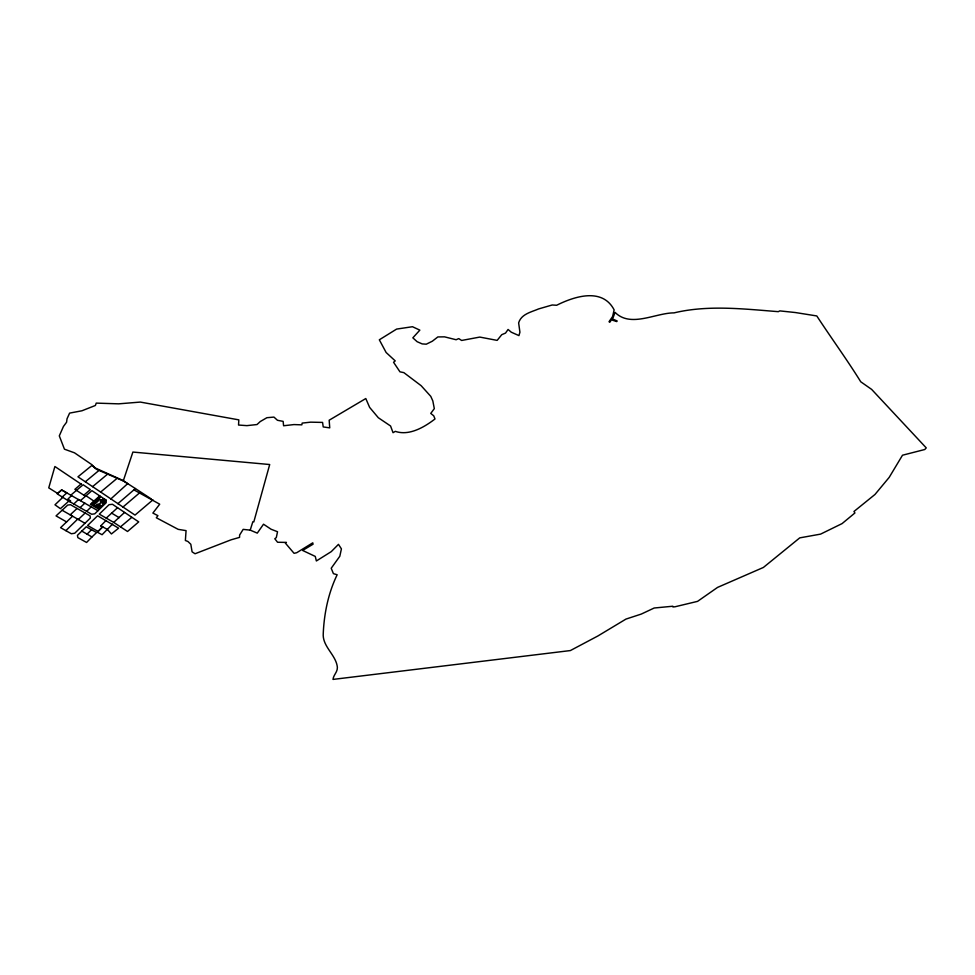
<?xml version="1.0" encoding="UTF-8"?>
<svg xmlns="http://www.w3.org/2000/svg" width="975" height="975" viewBox="0 0 975 975"><rect width="100%" height="100%" fill="white"/><g stroke="black" fill="none" stroke-linecap="round" stroke-linejoin="round"><path stroke-width="1.46" d="M133.916 489.864L159.705 504.197L152.88 513.082L157.926 515.653L156.317 517.762L178.157 529.34L186.067 530.632L185.372 540.491L187.907 541.478L190.808 544.257L192.099 551.85L195.049 553.751L231.087 539.809L239.545 537.383L239.643 535.007L243.165 529.376L250.209 530.132L252.842 521.747L253.805 521.93L269.697 464.527L132.893 452.059L123.264 480.919M91.967 536.957L86.568 542.466L77.842 537.615L77.427 535.348L86.251 526.793L96.61 532.557L91.967 536.957L81.803 531.107M69.895 501.735L70.639 500.979L67.933 499.042L71.614 495.592M100.778 525.842L102.643 526.853L98.085 531.436L87.616 525.464L97.597 515.787L118.609 528.17L111.43 533.959L107.323 529.388L100.778 525.842L106.056 520.467M112.576 524.062L102.083 534.714L97.329 532.204L102.643 526.853M87.08 534.142L91.54 529.73M65.861 530.644L77.683 519.114L84.983 523.27M86.629 511.351L91.248 506.842M61.961 510.157L72.564 516.202L60.584 527.67L71.358 533.752L74.722 533.227L90.334 518.066L90.09 515.848L70.517 504.721L67.702 505.074L56.038 515.897L66.593 521.918M92.125 504.185L98.183 498.371L105.263 502.418L99.206 508.219L91.479 503.941L99.401 496.348L100.437 496.933L92.515 504.526M93.844 505.16L99.901 499.358M98.963 504.514L101.168 502.405M97.719 507.378L98.999 506.159M103.789 501.564L102.521 502.783L103.996 503.624M100.596 505.44L98.402 507.548L95.83 506.086L98.024 503.977L101.546 505.976M102.802 503.332L106.104 500.175L91.918 490.657L80.462 500.602L78.536 499.505L73.808 503.977M62.802 497.347L54.978 504.806L60.401 508.67L68.823 501.113L91.674 514.252L94.758 513.837L106.214 502.686L106.104 500.175L103.533 498.7L100.23 501.869L103.74 503.868M85.154 512.996L78.329 519.48L70.188 514.849L77.074 508.462M80.133 507.622L84.862 503.149M106.226 518.115L117.536 507.719M124.544 512.46L113.709 522.393L99.292 514.142L109.054 504.684L112.454 504.282L138.718 521.893L127.53 531.485L113.709 522.393M110.809 498.981L127.701 483.624L123.935 481.211L96.342 469.231L91.967 465.38L77.951 476.824L135.013 515.092L152.929 499.846M99.803 495.934L90.37 504.331L99.292 509.413M62.217 496.994L66.861 492.887L61.669 489.95L57.623 493.411L48.75 487.866L54.892 466.513L80.998 484.051M81.473 483.637L74.868 489.34L85.471 496.251M117.829 503.709L135.415 488.572L151.308 498.968M83.813 495.178L90.346 489.596L83.119 484.733L70.834 495.154M122.887 507.122L139.547 492.899M120.534 526.829L131.783 517.359M92.552 486.671L107.603 474.13M100.608 492.095L117.171 478.274M85.312 481.784L99.023 470.401M250.209 530.132L257.278 533.13L263.518 524.209L271.05 529.218L277.522 531.741L276.315 537.591L274.804 538.761L277.57 542.258L286.418 542.405L285.37 543.112L294.072 553.325L296.692 552.727L312.78 542.819L313.048 544.208L302.616 550.448L315.278 556.42L316.363 560.966L331.268 551.631L338.471 544.355L341.421 548.876L339.812 556.25L331.207 568.254L333.413 573.641L337.155 574.763C328.307 593.092 324.139 613.336 323.249 633.579C322.262 646.608 336.168 654.92 337.374 667.327C337.618 672.116 333.438 674.907 332.987 679.417L570.363 650.569L597.907 635.968L625.962 619.088L641.27 614.079L654.201 608.01L672.787 606.231L672.921 606.95L674.98 606.779L697.564 601.368L717.539 587.413L763.401 567.45L799.744 537.871L820.584 534.117L842.083 523.599L854.904 512.984L853.978 511.473L874.977 494.471L889.188 477.384L902.497 455.215L924.763 449.512L926.25 447.891L871.638 389.391L860.754 381.786C846.922 359.495 831.224 338.033 816.794 315.949L795.381 312.536L779.817 310.891L778.294 311.659C743.852 308.978 707.972 304.748 674.054 312.878C655.517 312.853 630.581 328.063 615.067 312.378L612.58 318.983L617.175 320.97L616.761 321.579L611.459 319.873L609.741 322.311L609.034 321.701L612.617 316.497L614.128 309.867C602.318 287.235 574.263 296.437 556.652 305.26L552.191 304.992L538.59 308.929C531.192 312.134 521.332 313.962 518.639 322.871L519.919 332.207L518.944 335.607L511.266 332.195L508.072 329.465L505.525 333.084L501.747 334.693L497.153 340.385L479.785 337.082L461.638 340.458L458.725 338.593L456.117 339.739L444.527 336.85L437.848 336.936L432.315 341.226L426.27 344.187L422.187 343.907L417.142 341.713L412.839 337.837L419.847 330.135L412.474 326.722L396.618 329.087L379.324 339.8L386.124 352.499L395.228 360.896L393.559 362.273L399.957 371.828L403.869 372.645L421.139 385.686L430.779 396.374L432.827 400.932L434.314 408.635L430.755 413.412L433.741 415.813L434.996 418.97C424.332 427.184 409.147 436.13 395.326 431.352L393.047 432.693L390.561 425.99L378.312 417.727L369.635 407.404L365.796 398.543L329.172 420.213L329.745 427.867L323.225 426.94L322.567 422.419L310.623 422.163L302.177 423.101L301.836 424.844L293.962 424.576L283.591 425.758L283.14 421.371L277.461 420.286L273.951 417.093L266.894 417.702L260.252 421.553L257.022 424.539L246.882 425.636L238.546 425.039L238.814 419.859L140.315 402.078L118.621 403.845L96.232 403.114L95.379 405.478L81.9 410.792L69.615 413.107L67.031 418.775L66.58 422.224L63.448 426.453L59.304 435.874L64.448 449.183L74.514 452.827L91.553 464.453L95.16 467.951L123.35 480.638M102.424 499.761L105.007 501.223M101.327 500.809L103.898 502.283M96.769 498.883L97.792 499.468M94.124 501.418L95.16 502.003M96.927 505.026L100.474 507M97.951 510.729L61.657 489.95L57.172 493.825L68.823 501.113M111.552 513.069L119.157 517.652M123.935 481.211L135.415 488.572M86.032 495.775L93.966 501.126"/></g></svg>
